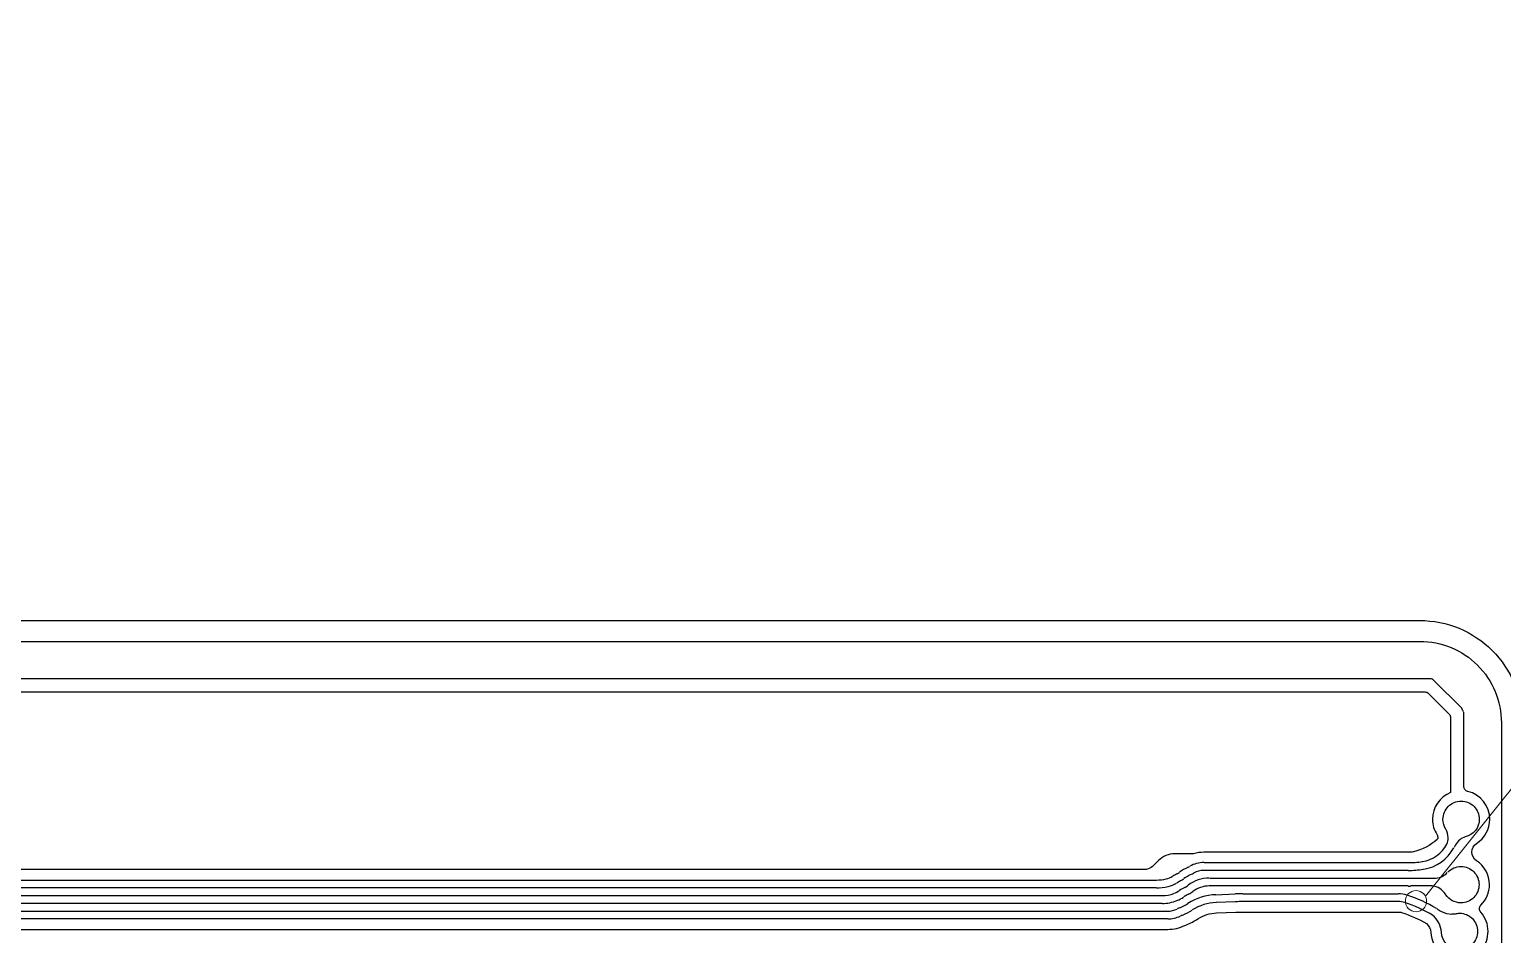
# Model space of a CAD drawing. Extents: x 1548 to 1929, y -174 to 95.
# Drawn here: x 1653.34 to 1667.75, y 52.6 to 61.46 of the extents above; entities that cross this region are included whole.
import ezdxf

# ---------------------------------------------------------------- set-up
doc = ezdxf.new("R2010")
doc.units = 0
doc.layers.add('gbr-dxf_layer0', color=7, linetype='Continuous')
doc.layers.add('gbr-outline-dxf_layer1', color=2, linetype='Continuous')
doc.layers.add('備註', color=1, linetype='Continuous', lineweight=5)

msp = doc.modelspace()

# ---------------------------------------------------------------- linework, layer by layer
at = {"layer": 'gbr-dxf_layer0'}
for p, q in [((1666.83, 53.409), (1664.833, 53.409)), ((1666.83, 53.231), (1664.833, 53.231)), ((1664.835, 53.307), (1666.828, 53.307)), ((1664.366, 53.061), (1636.063, 53.061)), ((1636.064, 53.137), (1664.368, 53.137)), ((1666.83, 53.079), (1664.888, 53.079)), ((1664.89, 53.155), (1666.828, 53.155)), ((1666.853, 53.155), (1667.069, 53.155)), ((1636.063, 52.985), (1664.425, 52.985)), ((1664.426, 52.908), (1636.064, 52.908)), ((1664.951, 52.993), (1665.139, 53.001)), ((1665.14, 52.925), (1664.955, 52.917)), ((1665.217, 53.002), (1666.732, 53.002)), ((1666.732, 52.926), (1665.219, 52.926)), ((1664.477, 52.756), (1636.065, 52.756)), ((1636.067, 52.832), (1664.476, 52.832)), ((1636.065, 52.654), (1664.346, 52.654)), ((1664.346, 52.654), (1664.477, 52.654)), ((1664.478, 52.654), (1664.478, 52.654))]:
    msp.add_line(p, q, dxfattribs=at)
at = {"layer": 'gbr-dxf_layer0', "linetype": 'Continuous'}
for points in [[(1584.33, 51.743), (1584.33, 54.677, -0.414217), (1585.126, 55.473), (1606.658, 55.473, -0.202307), (1617.328, 50.971, 0.202316), (1618.548, 50.457), (1624.048, 50.457, 0.202311), (1625.268, 50.971, -0.202307), (1635.938, 55.473), (1666.946, 55.473, -0.414216), (1667.743, 54.677), (1667.743, 46.811, -0.038221), (1667.743, 46.806), (1667.743, 43.642)], [(1667.374, 54.784, -0.055334), (1667.356, 54.818), (1667.083, 55.091, 0.199154), (1667.048, 55.106), (1636.062, 55.106, 0.067006), (1632.22, 54.588)], [(1630.014, 53.647, 0.011318), (1630.024, 53.651, -0.002759), (1630.167, 53.716), (1630.508, 53.765), (1630.752, 53.964, -0.025177), (1632.125, 54.43), (1632.154, 54.438), (1632.198, 54.45), (1632.215, 54.455), (1632.231, 54.459), (1632.267, 54.459), (1632.28, 54.473, -0.066536), (1636.062, 54.978), (1666.995, 54.978, -0.198899), (1667.03, 54.964), (1667.233, 54.761, -0.198831), (1667.247, 54.726), (1667.247, 53.993, 0.308722), (1667.069, 53.732, 0.144079), (1667.114, 53.58, -0.107532), (1667.121, 53.55, -0.037371), (1667.12, 53.54)], [(1667.413, 54.005, -0.346749), (1667.375, 54.053), (1667.375, 54.779)], [(1667.222, 53.552, 0.127636), (1667.2, 53.636, -0.143628), (1667.172, 53.732, -0.414223), (1667.35, 53.91, -0.414223), (1667.527, 53.732, -0.348886), (1667.39, 53.559, 0.181722), (1667.294, 53.483, -0.019244), (1667.28, 53.455)], [(1664.663, 52.7, 0.048711), (1664.775, 52.757, -0.133843), (1664.958, 52.815), (1665.147, 52.823, -0.010035), (1665.217, 52.824), (1666.734, 52.824, -0.0765), (1666.767, 52.819, -0.057858), (1667.01, 52.71, -0.185811), (1667.054, 52.625, 0.223571), (1667.162, 52.413, 0.166517), (1667.334, 52.354, 0.22394), (1667.549, 52.456, 0.174368), (1667.613, 52.634, 0.186103), (1667.541, 52.822, -0.186512), (1667.528, 52.856, -0.201374), (1667.543, 52.892, 0.201429), (1667.627, 53.092, 0.253448), (1667.5, 53.326, -0.253012), (1667.454, 53.411, -0.255469), (1667.501, 53.496, 0.255314), (1667.629, 53.732)], [(1667.117, 53.536, -0.119036), (1666.883, 53.412, -0.021541), (1666.831, 53.409)], [(1666.97, 53.318, 0.229917), (1667.211, 53.488, 0.09215), (1667.222, 53.55)], [(1664.833, 53.409, 0.067841), (1664.732, 53.395), (1664.725, 53.394), (1664.548, 53.394, 0.196906), (1664.389, 53.327), (1664.332, 53.27, -0.047957), (1664.272, 53.239), (1636.062, 53.239, 0.202307), (1626.993, 49.413, -0.202284), (1624.172, 48.222), (1618.672, 48.222, -0.202256), (1615.852, 49.412)], [(1667.218, 53.214, -0.205943), (1667.347, 53.269, -0.414223), (1667.525, 53.092, -0.414223), (1667.347, 52.914, -0.251778), (1667.199, 52.993, -0.041263), (1667.195, 52.998, 0.235324), (1667.067, 53.079), (1666.855, 53.079)], [(1667.072, 53.155), (1667.104, 53.155, 0.188253), (1667.214, 53.21)], [(1667.259, 52.805, 0.036047), (1667.293, 52.807, -0.057853), (1667.334, 52.812, -0.414223), (1667.511, 52.634, -0.414223), (1667.334, 52.456, -0.401576), (1667.156, 52.626, 0.207217), (1667.07, 52.792)], [(1667.111, 52.857, -0.009877), (1667.156, 52.828, 0.11308), (1667.258, 52.804)], [(1664.479, 52.654, 0.112726), (1664.648, 52.693, -0.017476), (1664.663, 52.699)]]:
    msp.add_lwpolyline(points, format="xyb", dxfattribs=at)
at = {"layer": 'gbr-dxf_layer0'}
for centre, radius, start, end in [((1667.35, 53.732), 0.28, 359.9984, 76.7634), ((1666.831, 54.193), 0.886, 270.0886, 278.9215), ((1666.915, 53.651), 0.414, 279.0137, 331.3185), ((1664.42, 53.345), 0.202, 282.9211, 301.7788), ((1664.978, 52.434), 0.866, 118.1122, 121.3204), ((1664.479, 53.369), 0.194, 298.3303, 306.0228), ((1664.887, 52.805), 0.502, 114.7859, 125.7565), ((1664.887, 52.805), 0.426, 114.6012, 125.8412), ((1664.592, 53.445), 0.202, 295.0558, 300.394), ((1664.833, 53.029), 0.279, 90.0015, 119.5749), ((1664.592, 53.445), 0.278, 295.4075, 300.2102), ((1664.833, 53.029), 0.202, 90.4051, 119.7739), ((1666.831, 54.193), 0.962, 270.0551, 278.8425), ((1664.368, 53.58), 0.519, 270.0125, 282.7872), ((1664.368, 53.58), 0.443, 270.187, 282.5408), ((1664.42, 53.345), 0.279, 283.3599, 301.5885), ((1664.423, 53.298), 0.314, 291.9653, 303.07), ((1664.978, 52.434), 0.789, 118.1793, 121.3735), ((1664.981, 52.436), 0.713, 118.0223, 122.7397), ((1664.479, 53.369), 0.27, 298.0907, 305.8728), ((1664.518, 53.306), 0.273, 298.1225, 306.263), ((1664.887, 52.806), 0.349, 90.237, 126.3989), ((1664.887, 52.806), 0.273, 90.3426, 126.2735), ((1666.84, 54.193), 1.038, 269.4519, 270.0071), ((1666.84, 54.193), 1.115, 269.51, 270.0666), ((1666.843, 54.193), 1.038, 269.9223, 270.4768), ((1666.843, 54.193), 1.115, 269.9986, 270.5561), ((1664.426, 53.289), 0.305, 269.9991, 291.7899), ((1664.426, 53.289), 0.381, 270.213, 291.9657), ((1664.423, 53.298), 0.39, 292.122, 302.8482), ((1664.423, 53.298), 0.467, 291.8498, 302.9206), ((1664.981, 52.436), 0.637, 117.9538, 122.856), ((1664.972, 52.451), 0.543, 92.447, 122.8381), ((1664.518, 53.306), 0.349, 298.2634, 306.3724), ((1664.972, 52.451), 0.467, 92.3014, 122.7538), ((1665.217, 51.071), 1.931, 90.0474, 92.2246), ((1665.217, 51.071), 1.855, 90.0003, 92.2984), ((1666.734, 52.715), 0.211, 72.3953, 89.9996), ((1666.734, 52.715), 0.288, 72.7271, 89.4705), ((1666.418, 51.718), 1.257, 58.8389, 72.3496), ((1666.418, 51.718), 1.333, 58.822, 72.4169), ((1664.478, 53.044), 0.212, 270.0508, 295.803), ((1664.478, 53.044), 0.288, 270.3341, 295.4288), ((1664.751, 52.477), 0.418, 111.7581, 115.3871), ((1664.751, 52.477), 0.341, 111.6197, 115.6384), ((1664.423, 53.298), 0.543, 291.96, 303.0041)]:
    msp.add_arc(centre, radius, start, end, dxfattribs=at)
at = {"layer": 'gbr-outline-dxf_layer1', "linetype": 'Continuous'}
msp.add_lwpolyline([(1584.126, 43.077), (1584.126, 54.677, -0.414215), (1585.126, 55.677), (1606.657, 55.677, -0.202321), (1617.474, 51.113, 0.202214), (1618.548, 50.66), (1624.048, 50.66, 0.202309), (1625.122, 51.113, -0.202312), (1635.938, 55.677), (1666.946, 55.677, -0.414215), (1667.946, 54.677), (1667.946, 43.077, -0.414215), (1666.946, 42.077), (1636.353, 42.077, 0.196013), (1634.605, 41.364, -0.196007), (1624.048, 37.06), (1618.548, 37.06, -0.196007), (1607.991, 41.364, 0.196009), (1606.243, 42.077), (1585.126, 42.077, -0.414215)], format="xyb", close=True, dxfattribs=at)
at = {"layer": '備註', "linetype": 'Continuous'}
msp.add_line((1667, 52.978), (1673.776, 61.463), dxfattribs=at)
msp.add_circle((1666.908, 52.93), 0.104, dxfattribs=at)

doc.saveas('drawing.dxf')
